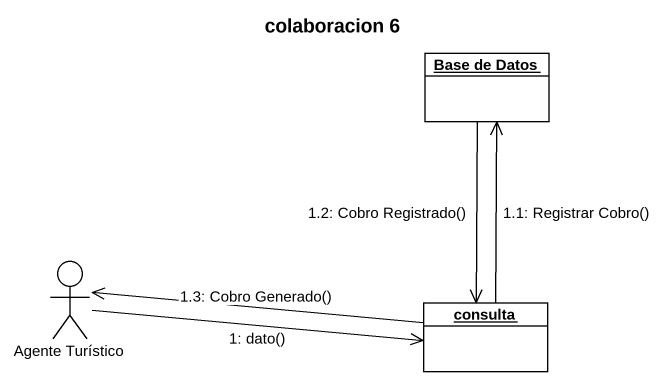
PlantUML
@startuml
title colaboracion 6
allowmixing
hide circle
hide empty members
object "Base de Datos" as Base_de_Datos
actor "Agente Turístico" as Agente_Turístico
object consulta
Agente_Turístico -right-> consulta : 1: dato()
consulta -up-> Base_de_Datos : 1.1: Registrar Cobro()
Base_de_Datos --> consulta : 1.2: Cobro Registrado()
consulta -left-> Agente_Turístico : 1.3: Cobro Generado()
@enduml
